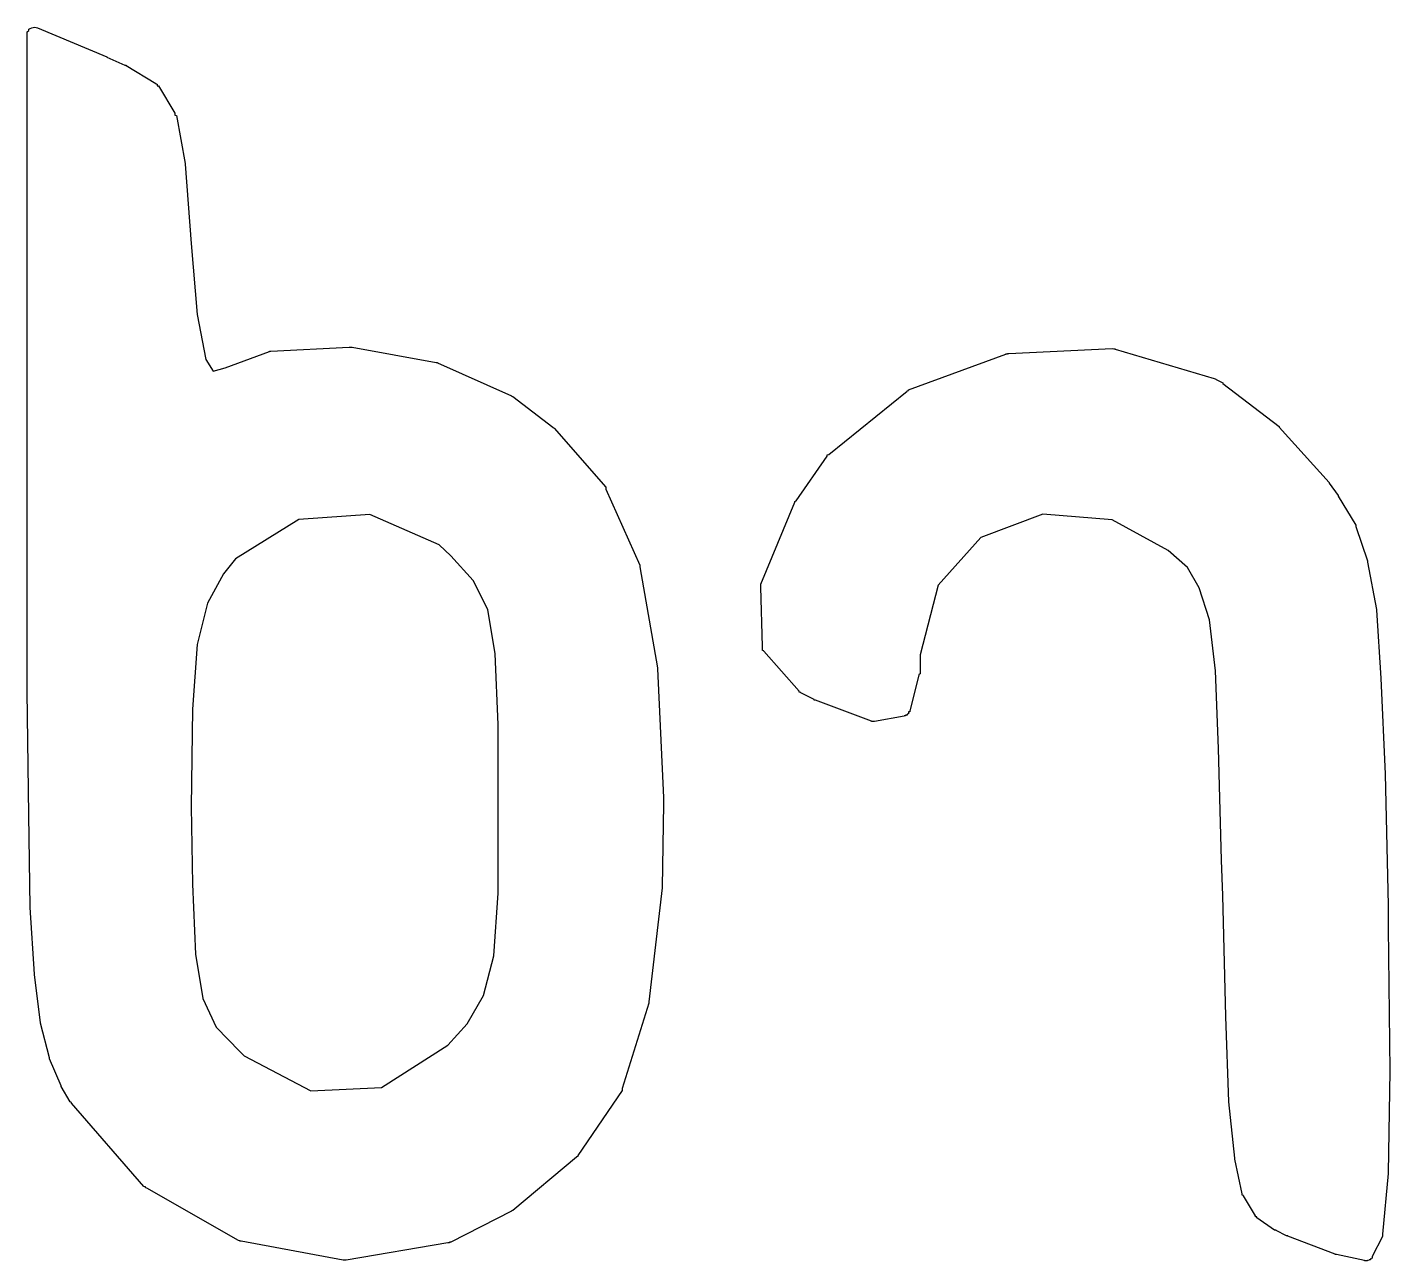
# Model space of a CAD drawing. Extents: x 137.9 to 163.7, y -135.9 to -68.2.
# Drawn here: x 142.78 to 143.703, y -74.885 to -74.049 of the extents above; entities that cross this region are included whole.
import ezdxf

# ---------------------------------------------------------------- set-up
doc = ezdxf.new("R2010")
doc.units = 0
doc.layers.add('BLACK', color=7, linetype='CONTINUOUS')

msp = doc.modelspace()

# ---------------------------------------------------------------- linework, layer by layer
at = {"layer": 'BLACK', "linetype": 'CONTINUOUS'}
for p, q in [((142.78, -74.0516), (142.781, -74.0508)), ((142.78, -74.0526), (142.78, -74.0516)), ((142.781, -74.05), (142.782, -74.0494)), ((142.781, -74.0502), (142.781, -74.05)), ((142.781, -74.05), (142.781, -74.05)), ((142.781, -74.0508), (142.781, -74.0502)), ((142.782, -74.0494), (142.783, -74.049)), ((142.783, -74.0489), (142.784, -74.0487)), ((142.783, -74.049), (142.783, -74.0489)), ((142.784, -74.0487), (142.785, -74.0486)), ((142.785, -74.0486), (142.785, -74.0486)), ((142.785, -74.0486), (142.785, -74.0486)), ((142.785, -74.0486), (142.786, -74.0487)), ((142.786, -74.0487), (142.786, -74.0487)), ((142.786, -74.0487), (142.786, -74.0487)), ((142.786, -74.0487), (142.786, -74.0487)), ((142.786, -74.0487), (142.787, -74.049)), ((142.787, -74.049), (142.834, -74.0687)), ((142.78, -74.0535), (142.78, -74.0526)), ((142.78, -74.0536), (142.78, -74.0535)), ((142.78, -74.3903), (142.78, -74.0536)), ((142.834, -74.0687), (142.834, -74.0688)), ((142.834, -74.0688), (142.834, -74.0688)), ((142.834, -74.0688), (142.846, -74.0742)), ((142.846, -74.0742), (142.847, -74.0742)), ((142.847, -74.0742), (142.847, -74.0744)), ((142.847, -74.0744), (142.847, -74.0745)), ((142.847, -74.0745), (142.867, -74.0867)), ((142.867, -74.0867), (142.867, -74.0868)), ((142.867, -74.0868), (142.867, -74.0869)), ((142.867, -74.0869), (142.867, -74.0869)), ((142.867, -74.0869), (142.868, -74.0872)), ((142.868, -74.0872), (142.868, -74.0874)), ((142.868, -74.0874), (142.868, -74.0875)), ((142.868, -74.0875), (142.868, -74.0876)), ((142.868, -74.0876), (142.868, -74.0878)), ((142.868, -74.0878), (142.868, -74.0881)), ((142.868, -74.0881), (142.868, -74.0882)), ((142.868, -74.0882), (142.869, -74.0884)), ((142.869, -74.0884), (142.88, -74.1069)), ((142.88, -74.1069), (142.88, -74.1069)), ((142.88, -74.1069), (142.88, -74.1073)), ((142.88, -74.1073), (142.88, -74.1076)), ((142.88, -74.1076), (142.88, -74.1077)), ((142.88, -74.1077), (142.88, -74.1078)), ((142.88, -74.1078), (142.88, -74.1082)), ((142.88, -74.1082), (142.881, -74.1085)), ((142.881, -74.1085), (142.887, -74.1409)), ((142.887, -74.1409), (142.887, -74.141)), ((142.887, -74.141), (142.887, -74.1412)), ((142.887, -74.1412), (142.887, -74.1414)), ((142.887, -74.1414), (142.891, -74.1952)), ((142.891, -74.1952), (142.895, -74.2432)), ((142.895, -74.2432), (142.901, -74.2737)), ((142.901, -74.2737), (142.906, -74.2816)), ((142.914, -74.2794), (142.944, -74.2684)), ((142.944, -74.2682), (142.945, -74.2681)), ((142.944, -74.2683), (142.944, -74.2682)), ((142.944, -74.2682), (142.944, -74.2682)), ((142.944, -74.2684), (142.944, -74.2683)), ((142.944, -74.2684), (142.944, -74.2684)), ((142.945, -74.2681), (142.998, -74.2653)), ((142.945, -74.2681), (142.945, -74.2681)), ((142.945, -74.2681), (142.945, -74.2681)), ((142.998, -74.2653), (142.998, -74.2653)), ((142.998, -74.2653), (142.999, -74.2653)), ((142.999, -74.2653), (142.999, -74.2653)), ((142.999, -74.2653), (142.999, -74.2653)), ((142.999, -74.2653), (142.999, -74.2654)), ((142.999, -74.2654), (143, -74.2654)), ((143, -74.2654), (143, -74.2654)), ((143, -74.2654), (143.057, -74.2757)), ((143.377, -74.2944), (143.443, -74.2701)), ((143.443, -74.2701), (143.443, -74.27)), ((143.443, -74.27), (143.444, -74.27)), ((143.444, -74.2699), (143.444, -74.2698)), ((143.444, -74.2698), (143.445, -74.2698)), ((143.444, -74.27), (143.444, -74.2699)), ((143.444, -74.2699), (143.444, -74.2699)), ((143.445, -74.2698), (143.515, -74.2664)), ((143.445, -74.2698), (143.445, -74.2698)), ((143.515, -74.2664), (143.515, -74.2664)), ((143.515, -74.2664), (143.516, -74.2665)), ((143.516, -74.2665), (143.516, -74.2665)), ((143.516, -74.2665), (143.516, -74.2665)), ((143.516, -74.2665), (143.516, -74.2665)), ((143.516, -74.2665), (143.517, -74.2666)), ((143.517, -74.2666), (143.517, -74.2667)), ((143.517, -74.2667), (143.584, -74.2867)), ((142.906, -74.2816), (142.914, -74.2794)), ((143.057, -74.2757), (143.057, -74.2757)), ((143.057, -74.2757), (143.057, -74.2757)), ((143.057, -74.2757), (143.057, -74.2758)), ((143.057, -74.2758), (143.058, -74.2759)), ((143.058, -74.2759), (143.058, -74.276)), ((143.058, -74.276), (143.058, -74.276)), ((143.058, -74.276), (143.058, -74.2761)), ((143.058, -74.2761), (143.108, -74.2983)), ((143.584, -74.2867), (143.584, -74.2867)), ((143.584, -74.2867), (143.584, -74.2867)), ((143.584, -74.2867), (143.584, -74.2867)), ((143.584, -74.2867), (143.585, -74.2869)), ((143.585, -74.2869), (143.585, -74.2871)), ((143.585, -74.2871), (143.585, -74.2871)), ((143.585, -74.2871), (143.585, -74.2871)), ((143.585, -74.2871), (143.59, -74.2896)), ((143.59, -74.2896), (143.59, -74.2897)), ((143.59, -74.2897), (143.59, -74.2899)), ((143.59, -74.2899), (143.59, -74.2901)), ((143.59, -74.2901), (143.628, -74.3191)), ((143.108, -74.2983), (143.108, -74.2983)), ((143.108, -74.2983), (143.108, -74.2983)), ((143.108, -74.2983), (143.108, -74.2984)), ((143.108, -74.2984), (143.108, -74.2986)), ((143.108, -74.2986), (143.109, -74.2988)), ((143.109, -74.2988), (143.109, -74.2989)), ((143.109, -74.2989), (143.109, -74.2989)), ((143.109, -74.2989), (143.136, -74.3195)), ((143.323, -74.3382), (143.376, -74.2952)), ((143.376, -74.295), (143.377, -74.2948)), ((143.376, -74.2951), (143.376, -74.295)), ((143.376, -74.2952), (143.376, -74.2951)), ((143.377, -74.2945), (143.377, -74.2944)), ((143.377, -74.2946), (143.377, -74.2945)), ((143.377, -74.2947), (143.377, -74.2946)), ((143.377, -74.2948), (143.377, -74.2947)), ((143.136, -74.3195), (143.136, -74.3195)), ((143.136, -74.3195), (143.136, -74.3198)), ((143.136, -74.3198), (143.137, -74.3202)), ((143.628, -74.3191), (143.628, -74.3191)), ((143.628, -74.3191), (143.628, -74.3195)), ((143.628, -74.3195), (143.628, -74.3197)), ((143.628, -74.3197), (143.662, -74.3571)), ((143.137, -74.3202), (143.172, -74.3603)), ((143.322, -74.3384), (143.323, -74.3382)), ((143.322, -74.3385), (143.322, -74.3384)), ((143.301, -74.3696), (143.322, -74.3393)), ((143.322, -74.3387), (143.322, -74.3385)), ((143.322, -74.3389), (143.322, -74.3387)), ((143.322, -74.3391), (143.322, -74.3389)), ((143.322, -74.3392), (143.322, -74.3391)), ((143.322, -74.3393), (143.322, -74.3392)), ((143.172, -74.3603), (143.172, -74.3604)), ((143.172, -74.3604), (143.172, -74.3606)), ((143.172, -74.3606), (143.172, -74.3608)), ((143.172, -74.3608), (143.172, -74.361)), ((143.172, -74.361), (143.172, -74.3612)), ((143.172, -74.3612), (143.172, -74.3614)), ((143.172, -74.3614), (143.172, -74.3616)), ((143.172, -74.3616), (143.195, -74.4131)), ((143.662, -74.3571), (143.662, -74.3571)), ((143.662, -74.3571), (143.662, -74.3574)), ((143.662, -74.3574), (143.662, -74.3576)), ((143.662, -74.3576), (143.668, -74.366)), ((143.668, -74.366), (143.668, -74.3661)), ((143.668, -74.3661), (143.668, -74.3662)), ((143.277, -74.4261), (143.3, -74.3705)), ((143.3, -74.37), (143.301, -74.3696)), ((143.3, -74.3704), (143.3, -74.37)), ((143.3, -74.3705), (143.3, -74.3704)), ((143.3, -74.3704), (143.3, -74.3704)), ((143.3, -74.3704), (143.3, -74.3704)), ((143.301, -74.3696), (143.301, -74.3696)), ((143.301, -74.3696), (143.301, -74.3696)), ((143.668, -74.3662), (143.668, -74.3664)), ((143.668, -74.3664), (143.68, -74.3861)), ((142.964, -74.3821), (142.921, -74.4089)), ((143.012, -74.3789), (142.964, -74.3821)), ((143.059, -74.3994), (143.012, -74.3789)), ((143.468, -74.3786), (143.426, -74.3943)), ((143.515, -74.3825), (143.468, -74.3786)), ((143.553, -74.4033), (143.515, -74.3825)), ((142.78, -74.3904), (142.78, -74.3903)), ((142.78, -74.4988), (142.78, -74.3904)), ((143.68, -74.3861), (143.68, -74.3862)), ((143.68, -74.3862), (143.68, -74.3865)), ((143.68, -74.3865), (143.68, -74.3869)), ((143.68, -74.3869), (143.688, -74.4103)), ((143.067, -74.4067), (143.059, -74.3994)), ((143.426, -74.3943), (143.397, -74.4267)), ((142.921, -74.4089), (142.913, -74.419)), ((143.082, -74.4235), (143.067, -74.4067)), ((143.566, -74.4148), (143.553, -74.4033)), ((143.688, -74.4103), (143.688, -74.4104)), ((143.688, -74.4104), (143.688, -74.4107)), ((143.688, -74.4107), (143.688, -74.4111)), ((143.688, -74.4111), (143.694, -74.4432)), ((142.913, -74.419), (142.902, -74.4388)), ((143.195, -74.4131), (143.195, -74.4132)), ((143.195, -74.4132), (143.195, -74.4132)), ((143.195, -74.4132), (143.195, -74.4133)), ((143.195, -74.4133), (143.195, -74.4137)), ((143.195, -74.4137), (143.195, -74.4141)), ((143.195, -74.4141), (143.195, -74.4142)), ((143.195, -74.4142), (143.195, -74.4142)), ((143.195, -74.4142), (143.207, -74.4827)), ((143.574, -74.4286), (143.566, -74.4148)), ((143.092, -74.4431), (143.082, -74.4235)), ((143.277, -74.4265), (143.277, -74.4261)), ((143.277, -74.427), (143.277, -74.4265)), ((143.277, -74.4275), (143.277, -74.427)), ((143.277, -74.427), (143.277, -74.427)), ((143.277, -74.427), (143.277, -74.427)), ((143.277, -74.428), (143.277, -74.4275)), ((143.277, -74.4281), (143.277, -74.428)), ((143.278, -74.4682), (143.277, -74.4281)), ((143.397, -74.4267), (143.385, -74.4738)), ((143.581, -74.4501), (143.574, -74.4286)), ((142.902, -74.4388), (142.895, -74.4668)), ((143.097, -74.4733), (143.092, -74.4431)), ((143.694, -74.4432), (143.694, -74.4433)), ((143.694, -74.4433), (143.694, -74.4435)), ((143.694, -74.4435), (143.694, -74.4437)), ((143.694, -74.4437), (143.697, -74.4896)), ((143.585, -74.4848), (143.581, -74.4501)), ((142.895, -74.4668), (142.892, -74.5106)), ((143.099, -74.5212), (143.097, -74.4733)), ((143.278, -74.4685), (143.278, -74.4682)), ((143.278, -74.4688), (143.278, -74.4685)), ((143.278, -74.469), (143.278, -74.4688)), ((143.278, -74.4692), (143.278, -74.469)), ((143.278, -74.4695), (143.278, -74.4692)), ((143.278, -74.4698), (143.278, -74.4695)), ((143.278, -74.47), (143.278, -74.4698)), ((143.278, -74.4701), (143.278, -74.47)), ((143.278, -74.4704), (143.278, -74.4701)), ((143.278, -74.4706), (143.278, -74.4704)), ((143.278, -74.4708), (143.278, -74.4706)), ((143.278, -74.471), (143.278, -74.4708)), ((143.279, -74.4712), (143.278, -74.471)), ((143.279, -74.4714), (143.279, -74.4712)), ((143.279, -74.4715), (143.279, -74.4714)), ((143.303, -74.4985), (143.279, -74.4715)), ((143.385, -74.4738), (143.385, -74.4865)), ((143.207, -74.4827), (143.207, -74.4828)), ((143.207, -74.4828), (143.207, -74.4831)), ((143.207, -74.4831), (143.207, -74.4834)), ((143.207, -74.4834), (143.211, -74.5705)), ((143.587, -74.5374), (143.585, -74.4848)), ((143.384, -74.4877), (143.378, -74.5118)), ((143.385, -74.4868), (143.384, -74.4872)), ((143.384, -74.4872), (143.384, -74.4876)), ((143.384, -74.4876), (143.384, -74.4876)), ((143.384, -74.4876), (143.384, -74.4877)), ((143.385, -74.4865), (143.385, -74.4866)), ((143.385, -74.4866), (143.385, -74.4867)), ((143.385, -74.4867), (143.385, -74.4868)), ((143.697, -74.4896), (143.697, -74.4897)), ((143.697, -74.4897), (143.697, -74.4898)), ((143.697, -74.4898), (143.697, -74.4898)), ((143.697, -74.4898), (143.7, -74.5547)), ((142.78, -74.4989), (142.78, -74.4988)), ((142.781, -74.5823), (142.78, -74.4989)), ((143.303, -74.4988), (143.303, -74.4985)), ((143.303, -74.4991), (143.303, -74.4988)), ((143.303, -74.4992), (143.303, -74.4991)), ((143.303, -74.4991), (143.303, -74.4991)), ((143.304, -74.4994), (143.303, -74.4992)), ((143.304, -74.4996), (143.304, -74.4994)), ((143.304, -74.4997), (143.304, -74.4996)), ((143.313, -74.5042), (143.304, -74.4997)), ((143.313, -74.5043), (143.313, -74.5042)), ((143.313, -74.5045), (143.313, -74.5043)), ((143.314, -74.5045), (143.313, -74.5045)), ((143.352, -74.5188), (143.314, -74.5045)), ((142.892, -74.5106), (142.891, -74.5768)), ((143.378, -74.5125), (143.377, -74.5126)), ((143.377, -74.5126), (143.377, -74.5128)), ((143.377, -74.5128), (143.377, -74.513)), ((143.377, -74.513), (143.377, -74.5133)), ((143.377, -74.5133), (143.377, -74.5134)), ((143.377, -74.5134), (143.377, -74.5136)), ((143.377, -74.5136), (143.377, -74.5138)), ((143.378, -74.5118), (143.378, -74.5119)), ((143.378, -74.5119), (143.378, -74.5122)), ((143.378, -74.5122), (143.378, -74.5125)), ((143.099, -74.5706), (143.099, -74.5212)), ((143.352, -74.5189), (143.352, -74.5188)), ((143.352, -74.519), (143.352, -74.5189)), ((143.353, -74.519), (143.352, -74.519)), ((143.353, -74.5191), (143.353, -74.519)), ((143.354, -74.5191), (143.353, -74.5191)), ((143.353, -74.5191), (143.353, -74.5191)), ((143.353, -74.5191), (143.353, -74.5191)), ((143.353, -74.5191), (143.353, -74.5191)), ((143.374, -74.5154), (143.354, -74.5191)), ((143.354, -74.5191), (143.354, -74.5191)), ((143.354, -74.5191), (143.354, -74.5191)), ((143.354, -74.5191), (143.354, -74.5191)), ((143.375, -74.5152), (143.374, -74.5153)), ((143.374, -74.5153), (143.374, -74.5154)), ((143.376, -74.5147), (143.375, -74.5148)), ((143.375, -74.5148), (143.375, -74.515)), ((143.375, -74.515), (143.375, -74.5151)), ((143.375, -74.5151), (143.375, -74.5152)), ((143.375, -74.5152), (143.375, -74.5152)), ((143.377, -74.5138), (143.376, -74.5141)), ((143.376, -74.5141), (143.376, -74.5142)), ((143.376, -74.5142), (143.376, -74.5143)), ((143.376, -74.5143), (143.376, -74.5145)), ((143.376, -74.5145), (143.376, -74.5147)), ((143.376, -74.5147), (143.376, -74.5147)), ((143.589, -74.613), (143.587, -74.5374)), ((143.7, -74.5547), (143.7, -74.5547)), ((143.7, -74.5547), (143.7, -74.5547)), ((143.7, -74.5547), (143.702, -74.6435)), ((142.891, -74.5768), (142.892, -74.6294)), ((143.099, -74.6354), (143.099, -74.5706)), ((143.211, -74.5748), (143.21, -74.6314)), ((143.211, -74.5705), (143.211, -74.5705)), ((143.211, -74.5705), (143.211, -74.5745)), ((143.211, -74.5745), (143.211, -74.5746)), ((143.211, -74.5746), (143.211, -74.5747)), ((143.211, -74.5747), (143.211, -74.5748)), ((142.781, -74.5824), (142.781, -74.5823)), ((142.781, -74.5823), (142.781, -74.5823)), ((142.781, -74.5823), (142.781, -74.5823)), ((142.782, -74.6448), (142.781, -74.5824)), ((143.59, -74.6369), (143.589, -74.613)), ((143.589, -74.613), (143.589, -74.613)), ((142.892, -74.6294), (142.894, -74.6768)), ((143.21, -74.6318), (143.201, -74.709)), ((143.21, -74.6314), (143.21, -74.6315)), ((143.21, -74.6315), (143.21, -74.6317)), ((143.21, -74.6317), (143.21, -74.6318)), ((143.096, -74.6778), (143.099, -74.6354)), ((143.59, -74.637), (143.59, -74.6369)), ((143.592, -74.7189), (143.59, -74.637)), ((142.782, -74.6449), (142.782, -74.6448)), ((142.782, -74.645), (142.782, -74.6449)), ((142.782, -74.6449), (142.782, -74.6449)), ((142.785, -74.6904), (142.782, -74.645)), ((143.702, -74.6435), (143.702, -74.6435)), ((143.702, -74.6435), (143.702, -74.6436)), ((143.702, -74.6436), (143.702, -74.6586)), ((143.702, -74.6586), (143.702, -74.6586)), ((143.702, -74.6586), (143.702, -74.6586)), ((143.702, -74.6586), (143.703, -74.7559)), ((142.894, -74.6768), (142.899, -74.7067)), ((143.089, -74.7048), (143.096, -74.6778)), ((142.785, -74.6905), (142.785, -74.6904)), ((142.785, -74.6906), (142.785, -74.6905)), ((142.785, -74.6907), (142.785, -74.6906)), ((142.789, -74.7231), (142.785, -74.6907)), ((142.899, -74.7067), (142.908, -74.7261)), ((143.078, -74.724), (143.089, -74.7048)), ((143.201, -74.7099), (143.183, -74.7677)), ((143.201, -74.709), (143.201, -74.7091)), ((143.201, -74.7091), (143.201, -74.7095)), ((143.201, -74.7095), (143.201, -74.7099)), ((142.789, -74.7233), (142.789, -74.7231)), ((142.789, -74.7236), (142.789, -74.7233)), ((142.795, -74.7469), (142.789, -74.7236)), ((142.789, -74.7236), (142.789, -74.7236)), ((143.065, -74.7384), (143.078, -74.724)), ((143.592, -74.719), (143.592, -74.7189)), ((143.592, -74.7189), (143.592, -74.7189)), ((143.594, -74.7767), (143.592, -74.719)), ((142.908, -74.7261), (142.924, -74.7428)), ((142.924, -74.7428), (142.927, -74.7456)), ((143.02, -74.767), (143.065, -74.7384)), ((142.795, -74.7473), (142.795, -74.7469)), ((142.795, -74.7476), (142.795, -74.7473)), ((142.795, -74.7477), (142.795, -74.7476)), ((142.803, -74.766), (142.795, -74.7477)), ((142.927, -74.7456), (142.972, -74.7694)), ((143.703, -74.7561), (143.702, -74.825)), ((143.703, -74.7559), (143.703, -74.756)), ((143.703, -74.756), (143.703, -74.7561)), ((143.703, -74.7561), (143.703, -74.7561)), ((142.803, -74.7662), (142.803, -74.766)), ((142.803, -74.7664), (142.803, -74.7662)), ((142.803, -74.7665), (142.803, -74.7664)), ((142.809, -74.7768), (142.803, -74.7665)), ((142.972, -74.7694), (143.02, -74.767)), ((143.183, -74.7691), (143.153, -74.8132)), ((143.183, -74.7677), (143.183, -74.7678)), ((143.183, -74.7678), (143.183, -74.768)), ((143.183, -74.768), (143.183, -74.7682)), ((143.183, -74.7682), (143.183, -74.7685)), ((143.183, -74.7685), (143.183, -74.7687)), ((143.183, -74.7687), (143.183, -74.7689)), ((143.183, -74.7689), (143.183, -74.7691)), ((142.809, -74.7769), (142.809, -74.7768)), ((142.81, -74.7772), (142.809, -74.7769)), ((142.809, -74.7769), (142.809, -74.7769)), ((142.809, -74.7769), (142.809, -74.7769)), ((142.81, -74.7777), (142.81, -74.7772)), ((142.859, -74.8342), (142.81, -74.7777)), ((142.81, -74.7777), (142.81, -74.7777)), ((143.594, -74.7768), (143.594, -74.7767)), ((143.594, -74.7767), (143.594, -74.7767)), ((143.594, -74.7769), (143.594, -74.7768)), ((143.598, -74.815), (143.594, -74.7769)), ((143.152, -74.8143), (143.109, -74.8504)), ((143.153, -74.8138), (143.152, -74.814)), ((143.152, -74.814), (143.152, -74.8141)), ((143.152, -74.8141), (143.152, -74.8143)), ((143.153, -74.8132), (143.153, -74.8133)), ((143.153, -74.8133), (143.153, -74.8134)), ((143.153, -74.8134), (143.153, -74.8136)), ((143.153, -74.8136), (143.153, -74.8138)), ((143.598, -74.8153), (143.598, -74.815)), ((143.598, -74.8157), (143.598, -74.8153)), ((143.603, -74.8391), (143.598, -74.8157)), ((143.598, -74.8157), (143.598, -74.8157)), ((143.702, -74.8254), (143.698, -74.8664)), ((143.702, -74.825), (143.702, -74.8251)), ((143.702, -74.8251), (143.702, -74.8253)), ((143.702, -74.8253), (143.702, -74.8254)), ((142.86, -74.8344), (142.859, -74.8342)), ((142.86, -74.8347), (142.86, -74.8344)), ((142.86, -74.8348), (142.86, -74.8347)), ((142.86, -74.8349), (142.86, -74.8348)), ((142.86, -74.8351), (142.86, -74.8349)), ((142.861, -74.8353), (142.86, -74.8351)), ((142.923, -74.8707), (142.861, -74.8353)), ((142.861, -74.8353), (142.861, -74.8353)), ((143.603, -74.8394), (143.603, -74.8391)), ((143.603, -74.8397), (143.603, -74.8394)), ((143.603, -74.8399), (143.603, -74.8397)), ((143.603, -74.84), (143.603, -74.8399)), ((143.604, -74.8403), (143.603, -74.84)), ((143.604, -74.8406), (143.604, -74.8403)), ((143.612, -74.854), (143.604, -74.8406)), ((143.604, -74.8406), (143.604, -74.8406)), ((143.108, -74.851), (143.067, -74.8719)), ((143.109, -74.8505), (143.108, -74.8507)), ((143.108, -74.8507), (143.108, -74.851)), ((143.108, -74.851), (143.108, -74.851)), ((143.108, -74.851), (143.108, -74.851)), ((143.109, -74.8504), (143.109, -74.8505)), ((143.109, -74.8505), (143.109, -74.8505)), ((143.109, -74.8505), (143.109, -74.8505)), ((143.612, -74.8541), (143.612, -74.854)), ((143.612, -74.854), (143.612, -74.854)), ((143.612, -74.8545), (143.612, -74.8541)), ((143.612, -74.8548), (143.612, -74.8545)), ((143.613, -74.8548), (143.612, -74.8548)), ((143.613, -74.8551), (143.613, -74.8548)), ((143.613, -74.8548), (143.613, -74.8548)), ((143.613, -74.8554), (143.613, -74.8551)), ((143.613, -74.8555), (143.613, -74.8554)), ((143.625, -74.8637), (143.613, -74.8555)), ((143.613, -74.8555), (143.613, -74.8555)), ((143.613, -74.8555), (143.613, -74.8555)), ((143.626, -74.8638), (143.625, -74.8637)), ((143.626, -74.864), (143.626, -74.8638)), ((143.626, -74.8641), (143.626, -74.864)), ((143.633, -74.8677), (143.626, -74.8641)), ((142.924, -74.8709), (142.923, -74.8707)), ((142.924, -74.871), (142.924, -74.8709)), ((142.924, -74.8711), (142.924, -74.871)), ((142.924, -74.8712), (142.924, -74.8711)), ((142.924, -74.8711), (142.924, -74.8711)), ((142.925, -74.8713), (142.924, -74.8712)), ((142.994, -74.884), (142.925, -74.8713)), ((142.925, -74.8713), (142.925, -74.8713)), ((143.065, -74.8724), (142.996, -74.884)), ((143.066, -74.8723), (143.065, -74.8723)), ((143.065, -74.8723), (143.065, -74.8724)), ((143.067, -74.872), (143.066, -74.872)), ((143.066, -74.872), (143.066, -74.8721)), ((143.066, -74.8721), (143.066, -74.8722)), ((143.066, -74.8722), (143.066, -74.8723)), ((143.067, -74.8719), (143.067, -74.872)), ((143.634, -74.8677), (143.633, -74.8677)), ((143.634, -74.8678), (143.634, -74.8677)), ((143.666, -74.8801), (143.634, -74.8678)), ((143.634, -74.8678), (143.634, -74.8678)), ((143.698, -74.868), (143.691, -74.8816)), ((143.698, -74.8664), (143.698, -74.8665)), ((143.698, -74.8665), (143.698, -74.8668)), ((143.698, -74.8668), (143.698, -74.8671)), ((143.698, -74.8671), (143.698, -74.8673)), ((143.698, -74.8673), (143.698, -74.8674)), ((143.698, -74.8674), (143.698, -74.8677)), ((143.698, -74.8677), (143.698, -74.868)), ((143.666, -74.8802), (143.666, -74.8801)), ((143.667, -74.8803), (143.666, -74.8802)), ((143.686, -74.8844), (143.667, -74.8803)), ((143.667, -74.8803), (143.667, -74.8803)), ((143.691, -74.8828), (143.69, -74.8831)), ((143.691, -74.8816), (143.691, -74.8817)), ((143.691, -74.8817), (143.691, -74.882)), ((143.691, -74.882), (143.691, -74.8824)), ((143.691, -74.8824), (143.691, -74.8824)), ((143.691, -74.8824), (143.691, -74.8825)), ((143.691, -74.8825), (143.691, -74.8828)), ((142.995, -74.8841), (142.994, -74.884)), ((142.994, -74.884), (142.994, -74.884)), ((142.996, -74.884), (142.995, -74.8841)), ((142.995, -74.8841), (142.995, -74.8841)), ((142.995, -74.8841), (142.995, -74.8841)), ((142.995, -74.8841), (142.995, -74.8841)), ((142.996, -74.884), (142.996, -74.884)), ((143.686, -74.8845), (143.686, -74.8844)), ((143.687, -74.8845), (143.686, -74.8845)), ((143.688, -74.8845), (143.687, -74.8845)), ((143.687, -74.8845), (143.687, -74.8845)), ((143.687, -74.8845), (143.687, -74.8845)), ((143.687, -74.8845), (143.687, -74.8845)), ((143.689, -74.8842), (143.688, -74.8843)), ((143.688, -74.8843), (143.688, -74.8844)), ((143.688, -74.8844), (143.688, -74.8844)), ((143.688, -74.8844), (143.688, -74.8845)), ((143.69, -74.8838), (143.689, -74.8838)), ((143.689, -74.8838), (143.689, -74.884)), ((143.689, -74.884), (143.689, -74.8842)), ((143.689, -74.8842), (143.689, -74.8842)), ((143.689, -74.8842), (143.689, -74.8842)), ((143.69, -74.8831), (143.69, -74.8832)), ((143.69, -74.8832), (143.69, -74.8832)), ((143.69, -74.8832), (143.69, -74.8835)), ((143.69, -74.8835), (143.69, -74.8837)), ((143.69, -74.8837), (143.69, -74.8838))]:
    msp.add_line(p, q, dxfattribs=at)

doc.saveas('drawing.dxf')
